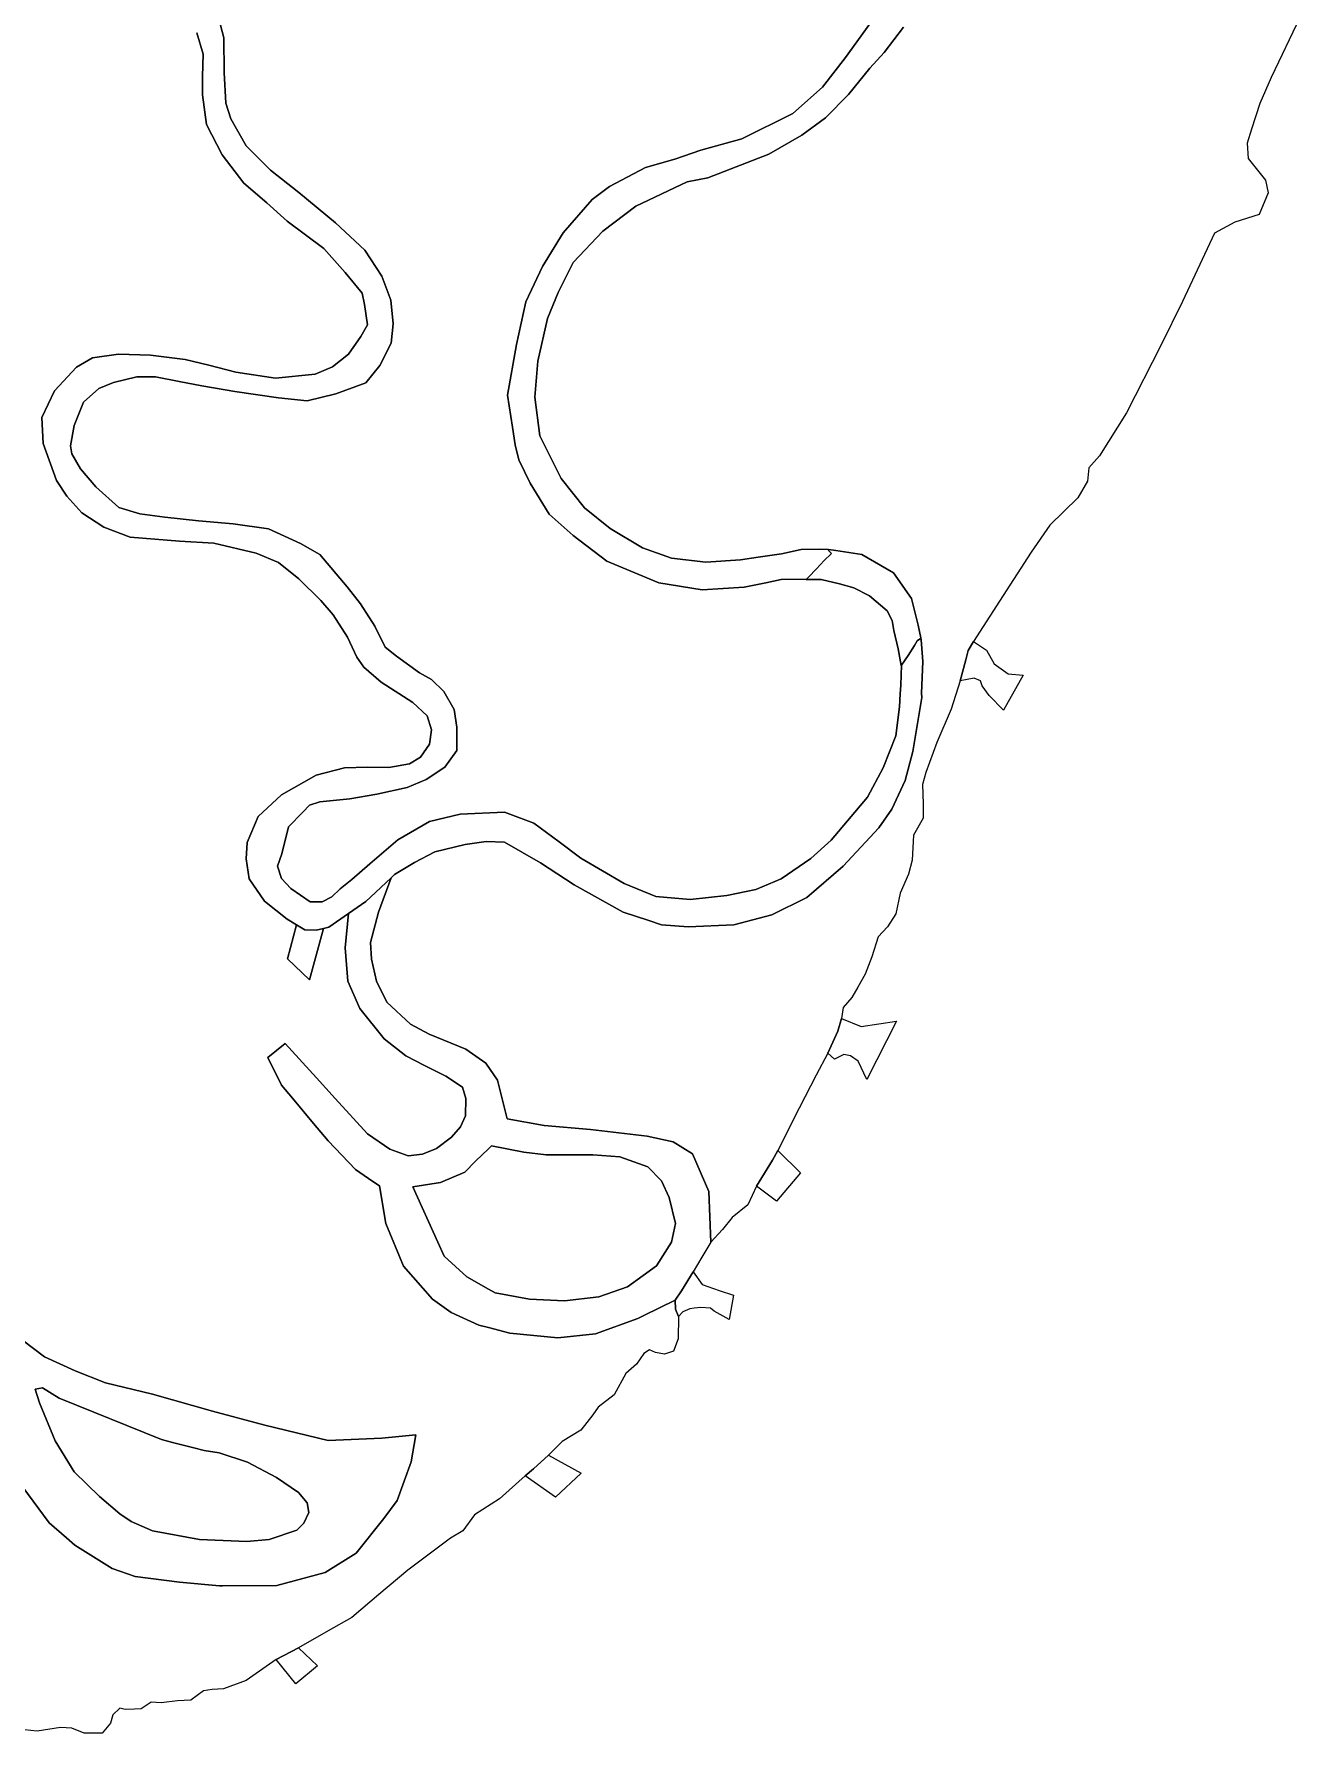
# Model space of a CAD drawing. Header units: inches. Extents: x 288635 to 1232953, y 676945 to 1655780.
# Drawn here: x 497537 to 514330, y 1069789 to 1092337 of the extents above; entities that cross this region are included whole.
import ezdxf

# ---------------------------------------------------------------- set-up
doc = ezdxf.new("R2010")
doc.units = ezdxf.units.IN
doc.header["$MEASUREMENT"] = 0

msp = doc.modelspace()

# ---------------------------------------------------------------- linework, layer by layer
at = {"color": 1}
for points in [[(499961.0375, 1092638.3958), (500053.6512, 1092285.3682), (500058.9429, 1091824.9923), (500080.1096, 1091417.5331), (500148.9014, 1091211.1577), (500349.9851, 1090851.3237), (500672.7774, 1090528.5313), (501048.4865, 1090232.1974), (501535.3208, 1089830.0299), (501926.9049, 1089470.1959), (502149.1554, 1089120.9452), (502270.864, 1088803.4446), (502302.614, 1088491.2356), (502276.1556, 1088231.9434), (502122.697, 1087935.6095), (501937.4883, 1087708.0674), (501540.6125, 1087559.9004), (501159.6117, 1087469.9419), (500778.611, 1087506.9836), (500201.8182, 1087591.6505), (499762.6089, 1087665.734), (499460.9833, 1087723.9424), (499148.7744, 1087787.4425), (498900.0656, 1087787.4425), (498593.1483, 1087713.359), (498397.3562, 1087633.9839), (498190.9808, 1087448.7752), (498069.2722, 1087141.8579), (498021.6471, 1086871.9824), (498037.5222, 1086766.1488), (498153.9391, 1086565.0651), (498355.0228, 1086326.9396), (498661.9401, 1086051.7724), (498942.399, 1085967.1056), (499270.483, 1085924.7721), (499720.2755, 1085877.147), (500180.6514, 1085834.8136), (500646.319, 1085771.3135), (501069.6532, 1085575.5214), (501328.9454, 1085427.3545), (501688.7795, 1084998.7286), (501868.6965, 1084776.4782), (502059.1969, 1084480.1442), (502196.7805, 1084199.6854), (502344.9474, 1084077.9768), (502651.8647, 1083861.018), (502810.615, 1083771.0595), (502974.657, 1083612.3092), (503112.2406, 1083374.1837), (503143.9907, 1083136.0582), (503143.9907, 1082829.1409), (502985.2404, 1082606.8905), (502736.5316, 1082442.8485), (502487.8227, 1082337.015), (502085.6553, 1082247.0564), (501725.8212, 1082188.848), (501328.9454, 1082146.5146), (501191.3618, 1082104.1812), (501101.4033, 1082008.931), (500910.9029, 1081813.1389), (500826.2361, 1081458.5965), (500768.0276, 1081294.5545), (500820.9444, 1081130.5125), (500942.653, 1080998.2206), (501201.9452, 1080818.3036), (501360.6955, 1080818.3036), (501487.6957, 1080887.0954), (501598.8209, 1080992.9289), (501752.2796, 1081114.6375), (501990.4051, 1081326.3046), (502360.8225, 1081643.8052), (502784.1567, 1081887.2224), (503191.6158, 1081982.4726), (503778.992, 1082008.931), (504165.2844, 1081866.0557), (504503.9518, 1081617.3469), (504789.7023, 1081400.3881), (505366.4952, 1081061.7207), (505784.5377, 1080892.3871), (506239.6219, 1080850.0537), (506726.4562, 1080902.9704), (507112.7486, 1080982.3456), (507446.1243, 1081125.2209), (507843.0001, 1081395.0964), (508112.8756, 1081638.5136), (508594.4183, 1082210.0147), (508800.7937, 1082596.3071), (508970.1274, 1083024.933), (509017.7525, 1083405.9338), (509027.1824, 1083578.816), (509033.6275, 1083696.976), (509044.0003, 1083961.484), (509131.9851, 1084090.5293), (509214.5352, 1084221.7629), (509253.3916, 1084283.1151), (509294.6331, 1084316.0946), (509294.4554, 1084317.0126), (509299.9248, 1084321.3863), (509305.0595, 1084294.857), (509326.1896, 1084008.7729), (509310.8222, 1083588.4257), (509314.0864, 1083532.934), (509192.3778, 1082813.2659), (509091.8359, 1082432.2652), (508917.2106, 1082051.2644), (508742.5852, 1081802.5556), (508271.626, 1081294.5545), (507790.0833, 1080876.512), (507324.4157, 1080648.9699), (506821.7064, 1080516.678), (506213.1635, 1080490.2196), (505858.6211, 1080516.678), (505692.8487, 1080570.2087), (505350.6201, 1080680.72), (504699.7438, 1081045.8457), (504255.2429, 1081336.888), (503778.992, 1081612.0552), (503535.5748, 1081622.6385), (503255.1159, 1081580.3051), (502852.9485, 1081485.0549), (502583.0729, 1081342.1796), (502318.4891, 1081183.4293), (502272.4539, 1081139.9516), (501999.7555, 1080882.4032), (501937.4883, 1080823.5953), (501708.551, 1080666.047), (501445.3623, 1080484.9279), (501376.9759, 1080467.2798), (501281.3203, 1080442.5945), (501127.8617, 1080447.8862), (501018.7248, 1080514.8566), (500895.0279, 1080590.7615), (500593.4023, 1080828.8869), (500392.3185, 1081125.2209), (500349.9851, 1081389.8047), (500365.8601, 1081606.7635), (500508.7354, 1081950.7225), (500820.9444, 1082241.7648), (501281.3203, 1082501.057), (501657.0294, 1082596.3071), (501958.655, 1082606.8905), (502244.4056, 1082601.5988), (502519.5728, 1082649.2239), (502662.4481, 1082739.1824), (502784.1567, 1082913.8078), (502810.615, 1083104.3082), (502752.4066, 1083289.5169), (502561.9062, 1083464.1422), (502143.8637, 1083734.0178), (501911.0299, 1083935.1015), (501821.0714, 1084067.3934), (501694.0711, 1084331.9773), (501503.5708, 1084628.3112), (501339.5288, 1084818.8116), (501048.4865, 1085104.5622), (500778.611, 1085321.5209), (500482.277, 1085448.5212), (499921.3593, 1085580.8131), (499466.275, 1085607.2715), (498810.107, 1085660.1883), (498460.8563, 1085792.4802), (498169.8141, 1085982.9806), (497974.022, 1086205.231), (497836.4384, 1086411.6064), (497656.5214, 1086903.7324), (497640.6464, 1087247.6914), (497809.98, 1087602.2338), (498101.0223, 1087914.4428), (498312.6894, 1088041.443), (498656.6484, 1088089.0681), (499079.9826, 1088073.1931), (499540.3585, 1088014.9846), (499857.8591, 1087940.9012), (500212.4015, 1087850.9427), (500741.5692, 1087771.5675), (501265.4453, 1087824.4843), (501498.2791, 1087919.7345), (501709.9462, 1088089.0681), (501873.9882, 1088321.9019), (501958.655, 1088475.3606), (501921.6133, 1088745.2361), (501889.8632, 1088898.6947), (501662.3211, 1089173.862), (501381.8622, 1089491.3626), (500895.0279, 1089851.1967), (500625.1523, 1090094.6138), (500318.2351, 1090359.1977), (500032.4845, 1090734.9068), (499826.1091, 1091137.0742), (499773.1923, 1091528.6583), (499773.1923, 1091772.0755), (499778.484, 1092068.4094), (499698.3569, 1092350.3382)], [(508680.0216, 1092549.6367), (508299.0208, 1092026.3956), (507994.2202, 1091630.1548), (507603.0594, 1091279.6341), (506927.4181, 1090944.3535), (506383.857, 1090797.0332), (506038.4163, 1090675.1129), (505647.2555, 1090563.3527), (505169.7346, 1090314.4322), (504941.1341, 1090141.7118), (504555.0533, 1089699.751), (504280.7328, 1089252.7101), (504062.2924, 1088780.2691), (503935.2921, 1088216.388), (503818.4519, 1087545.8267), (503884.492, 1087119.1058), (503920.0521, 1086885.4253), (503965.7722, 1086687.3049), (504118.1725, 1086377.4243), (504372.173, 1085965.9435), (504687.1336, 1085681.4629), (505134.1745, 1085341.1022), (505825.0559, 1085051.5417), (506399.097, 1084960.1015), (506957.8981, 1084995.6616), (507243.7058, 1085055.2049), (507445.5791, 1085097.2618), (507785.6241, 1085102.3371), (507780.6481, 1085097.0501), (507979.4577, 1085099.1229), (508222.8749, 1085041.9728), (508413.3753, 1084986.9394), (508618.6923, 1084878.9892), (508853.6428, 1084682.1388), (508919.2596, 1084553.0218), (508942.543, 1084419.6716), (508997.5764, 1084176.2544), (509038.7086, 1083956.1923), (509043.638, 1083963.4222), (509044.0003, 1083961.484), (509033.6275, 1083696.976), (509027.1824, 1083578.816), (509017.7525, 1083405.9338), (508970.1274, 1083024.933), (508800.7937, 1082596.3071), (508594.4183, 1082210.0147), (508112.8756, 1081638.5136), (507843.0001, 1081395.0964), (507446.1243, 1081125.2209), (507112.7486, 1080982.3456), (506726.4562, 1080902.9704), (506239.6219, 1080850.0537), (505784.5377, 1080892.3871), (505366.4952, 1081061.7207), (504789.7023, 1081400.3881), (504503.9518, 1081617.3469), (504165.2844, 1081866.0557), (503778.992, 1082008.931), (503191.6158, 1081982.4726), (502784.1567, 1081887.2224), (502360.8225, 1081643.8052), (501990.4051, 1081326.3046), (501752.2796, 1081114.6375), (501598.8209, 1080992.9289), (501487.6957, 1080887.0954), (501360.6955, 1080818.3036), (501201.9452, 1080818.3036), (500942.653, 1080998.2206), (500820.9444, 1081130.5125), (500768.0276, 1081294.5545), (500826.2361, 1081458.5965), (500910.9029, 1081813.1389), (501101.4033, 1082008.931), (501191.3618, 1082104.1812), (501328.9454, 1082146.5146), (501725.8212, 1082188.848), (502085.6553, 1082247.0564), (502487.8227, 1082337.015), (502736.5316, 1082442.8485), (502985.2404, 1082606.8905), (503143.9907, 1082829.1409), (503143.9907, 1083136.0582), (503112.2406, 1083374.1837), (502974.657, 1083612.3092), (502810.615, 1083771.0595), (502651.8647, 1083861.018), (502344.9474, 1084077.9768), (502196.7805, 1084199.6854), (502059.1969, 1084480.1442), (501868.6965, 1084776.4782), (501688.7795, 1084998.7286), (501328.9454, 1085427.3545), (501069.6532, 1085575.5214), (500646.319, 1085771.3135), (500180.6514, 1085834.8136), (499720.2755, 1085877.147), (499270.483, 1085924.7721), (498942.399, 1085967.1056), (498661.9401, 1086051.7724), (498355.0228, 1086326.9396), (498153.9391, 1086565.0651), (498037.5222, 1086766.1488), (498021.6471, 1086871.9824), (498069.2722, 1087141.8579), (498190.9808, 1087448.7752), (498397.3562, 1087633.9839), (498593.1483, 1087713.359), (498900.0656, 1087787.4425), (499148.7744, 1087787.4425), (499460.9833, 1087723.9424), (499762.6089, 1087665.734), (500201.8182, 1087591.6505), (500778.611, 1087506.9836), (501159.6117, 1087469.9419), (501540.6125, 1087559.9004), (501937.4883, 1087708.0674), (502122.697, 1087935.6095), (502276.1556, 1088231.9434), (502302.614, 1088491.2356), (502270.864, 1088803.4446), (502149.1554, 1089120.9452), (501926.9049, 1089470.1959), (501535.3208, 1089830.0299), (501048.4865, 1090232.1974), (500672.7774, 1090528.5313), (500349.9851, 1090851.3237), (500148.9014, 1091211.1577), (500080.1096, 1091417.5331), (500058.9429, 1091824.9923), (500053.6512, 1092285.3682), (499961.0375, 1092638.3958)], [(514329.9768, 1092565.085), (513948.9761, 1091760.75), (513796.5758, 1091413.616), (513686.5089, 1091074.9486), (513627.2421, 1090888.6816), (513644.1755, 1090685.4812), (513872.7759, 1090397.614), (513906.6427, 1090228.2803), (513788.1091, 1089940.413), (513466.3751, 1089838.8128), (513195.4412, 1089694.8792), (512772.107, 1088788.9441), (512484.2398, 1088204.7429), (512027.0389, 1087307.2744), (511671.4382, 1086740.0066), (511527.5046, 1086579.1397), (511510.5712, 1086401.3393), (511383.5709, 1086181.2055), (511011.0369, 1085817.1381), (510765.503, 1085461.5374), (510342.1689, 1084809.6028), (510000.8504, 1084275.1229), (509928.066, 1084155.127), (509895.4426, 1084032.4009), (509821.3858, 1083753.8062), (509703.9107, 1083378.9401), (509513.4104, 1082934.4392), (509367.3601, 1082534.3884), (509322.91, 1082375.6381), (509329.26, 1082121.6376), (509329.26, 1081931.1372), (509202.2597, 1081702.5368), (509183.2097, 1081372.3361), (509138.7596, 1081188.1857), (509024.4594, 1080934.1852), (508967.3093, 1080661.1347), (508859.359, 1080489.6843), (508732.3588, 1080356.3341), (508649.8086, 1080089.6335), (508560.9084, 1079861.0331), (508465.6583, 1079689.5827), (508383.1081, 1079549.8824), (508268.8079, 1079416.5322), (508246.5827, 1079273.2373), (508200.8626, 1079105.5969), (508068.7823, 1078810.9564), (507913.2072, 1078521.1804), (507684.6067, 1078083.0295), (507401.9512, 1077518.2234), (507332.1808, 1077393.6335), (507119.0888, 1077045.4831), (507005.1553, 1076800.3269), (506795.6049, 1076628.8766), (506668.6047, 1076470.1263), (506514.2992, 1076301.4313), (506489.3051, 1076974.9332), (506272.3464, 1077477.6425), (506013.0542, 1077636.3928), (505669.0952, 1077710.4763), (504917.677, 1077800.4348), (504303.8424, 1077853.3516), (503811.7164, 1077938.0184), (503684.2285, 1078451.3914), (503530.7698, 1078678.9335), (503266.186, 1078864.1422), (502779.3517, 1079065.2259), (502530.6428, 1079197.5179), (502218.4339, 1079488.5601), (502080.8503, 1079769.019), (502012.0585, 1080060.0613), (502001.4751, 1080282.3117), (502107.3086, 1080684.4792), (502272.4539, 1081139.9516), (502318.4891, 1081183.4293), (502583.0729, 1081342.1796), (502852.9485, 1081485.0549), (503255.1159, 1081580.3051), (503535.5748, 1081622.6385), (503778.992, 1081612.0552), (504255.2429, 1081336.888), (504699.7438, 1081045.8457), (505350.6201, 1080680.72), (505692.8487, 1080570.2087), (505858.6211, 1080516.678), (506213.1635, 1080490.2196), (506821.7064, 1080516.678), (507324.4157, 1080648.9699), (507790.0833, 1080876.512), (508271.626, 1081294.5545), (508742.5852, 1081802.5556), (508917.2106, 1082051.2644), (509091.8359, 1082432.2652), (509192.3778, 1082813.2659), (509314.0864, 1083532.934), (509310.8222, 1083588.4257), (509326.1896, 1084008.7729), (509305.0595, 1084294.857), (509299.9248, 1084321.3863), (509271.4548, 1084468.4811), (509266.9594, 1084491.7074), (509178.0592, 1084847.3081), (508936.7587, 1085183.8588), (508517.6579, 1085431.5093), (508174.7572, 1085482.3094), (508075.5004, 1085493.5026), (507958.6601, 1085498.5826), (507714.8197, 1085493.5026), (507450.6591, 1085437.6224), (507141.8438, 1085393.506), (506906.4359, 1085359.8763), (506448.2825, 1085328.9301), (505992.6962, 1085381.7423), (505606.6154, 1085518.9026), (505179.8946, 1085772.9031), (504839.5339, 1086047.2237), (504529.6533, 1086438.3844), (504245.1727, 1087002.2656), (504179.1326, 1087515.3466), (504219.7727, 1087992.8675), (504346.7729, 1088561.8287), (504489.0132, 1088907.2694), (504687.1336, 1089303.5102), (505083.3744, 1089720.071), (505520.2553, 1090050.2717), (506200.9766, 1090375.3923), (506475.2972, 1090426.1924), (507283.0188, 1090741.153), (507719.8997, 1090995.1536), (508034.8603, 1091223.754), (508339.6609, 1091533.6346), (508624.1415, 1091884.1553), (508812.1019, 1092092.4357), (509071.1824, 1092427.7164)], [(509071.1824, 1092427.7164), (508812.1019, 1092092.4357), (508624.1415, 1091884.1553), (508339.6609, 1091533.6346), (508034.8603, 1091223.754), (507719.8997, 1090995.1536), (507283.0188, 1090741.153), (506475.2972, 1090426.1924), (506200.9766, 1090375.3923), (505520.2553, 1090050.2717), (505083.3744, 1089720.071), (504687.1336, 1089303.5102), (504489.0132, 1088907.2694), (504346.7729, 1088561.8287), (504219.7727, 1087992.8675), (504179.1326, 1087515.3466), (504245.1727, 1087002.2656), (504529.6533, 1086438.3844), (504839.5339, 1086047.2237), (505179.8946, 1085772.9031), (505606.6154, 1085518.9026), (505992.6962, 1085381.7423), (506448.2825, 1085328.9301), (506906.4359, 1085359.8763), (507141.8438, 1085393.506), (507450.6591, 1085437.6224), (507714.8197, 1085493.5026), (507958.6601, 1085498.5826), (508075.5004, 1085493.5026), (508081.3986, 1085486.949), (508070.2087, 1085488.2109), (508113.178, 1085440.4671), (508099.2049, 1085423.133), (508029.7803, 1085361.4223), (508026.3936, 1085357.8239), (508024.4886, 1085356.1306), (507965.4598, 1085293.4125), (507916.0192, 1085240.8819), (507812.1315, 1085130.5013), (507785.6241, 1085102.3371), (507445.5791, 1085097.2618), (507243.7058, 1085055.2049), (506957.8981, 1084995.6616), (506399.097, 1084960.1015), (505825.0559, 1085051.5417), (505134.1745, 1085341.1022), (504687.1336, 1085681.4629), (504372.173, 1085965.9435), (504118.1725, 1086377.4243), (503965.7722, 1086687.3049), (503920.0521, 1086885.4253), (503884.492, 1087119.1058), (503818.4519, 1087545.8267), (503935.2921, 1088216.388), (504062.2924, 1088780.2691), (504280.7328, 1089252.7101), (504555.0533, 1089699.751), (504941.1341, 1090141.7118), (505169.7346, 1090314.4322), (505647.2555, 1090563.3527), (506038.4163, 1090675.1129), (506383.857, 1090797.0332), (506927.4181, 1090944.3535), (507603.0594, 1091279.6341), (507994.2202, 1091630.1548), (508299.0208, 1092026.3956), (508680.0216, 1092549.6367)], [(499698.3569, 1092350.3382), (499778.484, 1092068.4094), (499773.1923, 1091772.0755), (499773.1923, 1091528.6583), (499826.1091, 1091137.0742), (500032.4845, 1090734.9068), (500318.2351, 1090359.1977), (500625.1523, 1090094.6138), (500895.0279, 1089851.1967), (501381.8622, 1089491.3626), (501662.3211, 1089173.862), (501889.8632, 1088898.6947), (501921.6133, 1088745.2361), (501921.6133, 1088745.2361), (501958.655, 1088475.3606), (501873.9882, 1088321.9019), (501709.9462, 1088089.0681), (501498.2791, 1087919.7345), (501265.4453, 1087824.4843), (500741.5692, 1087771.5675), (500212.4015, 1087850.9427), (499857.8591, 1087940.9012), (499540.3585, 1088014.9846), (499079.9826, 1088073.1931), (498656.6484, 1088089.0681), (498312.6894, 1088041.443), (498101.0223, 1087914.4428), (497809.98, 1087602.2338), (497640.6464, 1087247.6914), (497656.5214, 1086903.7324), (497836.4384, 1086411.6064), (497974.022, 1086205.231), (498169.8141, 1085982.9806), (498460.8563, 1085792.4802), (498810.107, 1085660.1883), (499466.275, 1085607.2715), (499921.3593, 1085580.8131), (500482.277, 1085448.5212), (500778.611, 1085321.5209), (501048.4865, 1085104.5622), (501339.5288, 1084818.8116), (501503.5708, 1084628.3112), (501694.0711, 1084331.9773), (501821.0714, 1084067.3934), (501911.0299, 1083935.1015), (502143.8637, 1083734.0178), (502561.9062, 1083464.1422), (502752.4066, 1083289.5169), (502810.615, 1083104.3082), (502784.1567, 1082913.8078), (502662.4481, 1082739.1824), (502519.5728, 1082649.2239), (502244.4056, 1082601.5988), (501958.655, 1082606.8905), (501657.0294, 1082596.3071), (501281.3203, 1082501.057), (500820.9444, 1082241.7648), (500508.7354, 1081950.7225), (500365.8601, 1081606.7635), (500349.9851, 1081389.8047), (500392.3185, 1081125.2209), (500593.4023, 1080828.8869), (500895.0279, 1080590.7615), (501018.7248, 1080514.8566), (500978.461, 1080362.5935), (500899.7479, 1080064.9296), (501191.8485, 1079785.5291), (501324.2714, 1080273.19), (501376.9759, 1080467.2798), (501445.3623, 1080484.9279), (501708.551, 1080666.047), (501662.8078, 1080208.2282), (501699.8495, 1079769.019), (501858.5998, 1079403.8933), (502181.3921, 1079001.7258), (502467.1427, 1078774.1837), (502715.8515, 1078647.1834), (503001.6021, 1078504.3082), (503218.5609, 1078361.4329), (503266.186, 1078207.9742), (503260.8943, 1077980.4321), (503192.1025, 1077832.2651), (503075.6856, 1077694.6815), (502874.6019, 1077546.5146), (502689.3931, 1077472.4311), (502498.8928, 1077451.2644), (502255.4756, 1077535.9312), (501959.1417, 1077742.3066), (501533.0674, 1078209.7474), (501284.1821, 1078482.7963), (500869.0562, 1078938.2257), (500636.2224, 1078753.017), (500821.4311, 1078387.8913), (500965.1456, 1078215.9252), (501246.1544, 1077879.6753), (501440.5573, 1077647.0564), (501800.3914, 1077266.0557), (502033.2252, 1077107.3054), (502118.3797, 1077049.0167), (502203.0466, 1076551.599), (502435.8804, 1075985.3895), (502822.1728, 1075546.1803), (503070.8816, 1075371.555), (503436.0074, 1075202.2213), (503564.8319, 1075169.1894), (503848.7582, 1075096.3877), (504483.7595, 1075032.8876), (504986.4688, 1075085.8044), (505547.3866, 1075292.1798), (505626.6814, 1075331.0148), (506041.8583, 1075534.3498), (506046.9383, 1075412.4296), (506087.0723, 1075315.4391), (506082.2846, 1075018.6788), (506021.3245, 1074856.1185), (505899.4042, 1074815.4784), (505782.564, 1074840.8784), (505701.2838, 1074876.4385), (505625.0837, 1074825.6384), (505528.5635, 1074683.3981), (505386.3232, 1074561.4779), (505233.9229, 1074276.9973), (505020.5625, 1074114.437), (504949.4423, 1074012.8368), (504791.962, 1073809.6364), (504543.0415, 1073657.2361), (504361.4411, 1073476.2573), (504161.2058, 1073293.3997), (504053.4876, 1073204.4151), (503710.9409, 1072895.5275), (503377.5653, 1072683.8604), (503224.1066, 1072472.1933), (503060.0646, 1072376.9431), (502493.8552, 1071948.3173), (502112.8544, 1071625.5249), (501753.0204, 1071323.8993), (501440.8114, 1071143.9823), (501044.6194, 1070918.9432), (500749.84, 1070763.9771), (500350.7259, 1070487.8143), (500049.1003, 1070376.6891), (499900.9333, 1070366.1058), (499784.5164, 1070350.2307), (499615.1827, 1070223.2305), (499440.5574, 1070217.9388), (499223.5986, 1070191.4804), (499091.3067, 1070196.7721), (498959.0148, 1070112.1053), (498869.0562, 1070106.8136), (498747.3477, 1070101.5219), (498673.2642, 1070117.3969), (498583.3057, 1070032.7301), (498551.5556, 1069921.6049), (498440.4304, 1069789.3129), (498202.3049, 1069789.3129), (498038.2629, 1069852.8131), (497890.096, 1069863.3964), (497577.887, 1069815.7713), (497408.5533, 1069831.6464)], [(497385.5928, 1075001.8793), (497675.1533, 1074783.4389), (498081.5542, 1074595.4785), (498482.875, 1074437.9982), (499107.7162, 1074285.5979), (499905.2778, 1074062.0774), (500596.5789, 1073874.2239), (501439.4409, 1073670.9167), (502150.6423, 1073701.3967), (502602.7632, 1073747.1168), (502541.8031, 1073386.4361), (502353.8427, 1072873.3551), (502176.0424, 1072634.5946), (501810.2816, 1072177.3937), (501398.8008, 1071918.3132), (500758.7195, 1071745.5928), (500036.1406, 1071740.7756), (499996.718, 1071740.5128), (499468.3969, 1071791.3129), (498879.1158, 1071867.513), (498574.3151, 1071974.1933), (498076.4742, 1072284.0739), (497967.9529, 1072378.0177), (497736.1135, 1072578.7145), (497314.4726, 1073152.7556)], [(497314.4726, 1073152.7556), (497736.1135, 1072578.7145), (497967.9529, 1072378.0177), (498076.4742, 1072284.0739), (498574.3151, 1071974.1933), (498879.1158, 1071867.513), (499468.3969, 1071791.3129), (499996.718, 1071740.5128), (500036.1406, 1071740.7756), (500758.7195, 1071745.5928), (501398.8008, 1071918.3132), (501810.2816, 1072177.3937), (502176.0424, 1072634.5946), (502353.8427, 1072873.3551), (502541.8031, 1073386.4361), (502602.7632, 1073747.1168), (502150.6423, 1073701.3967), (501439.4409, 1073670.9167), (500596.5789, 1073874.2239), (499905.2778, 1074062.0774), (499107.7162, 1074285.5979), (498482.875, 1074437.9982), (498081.5542, 1074595.4785), (497675.1533, 1074783.4389), (497385.5928, 1075001.8793)]]:
    msp.add_lwpolyline(points, dxfattribs=at)
for points in [[(508075.5004, 1085493.5026), (508174.7572, 1085482.3094), (508517.6579, 1085431.5093), (508936.7587, 1085183.8588), (509178.0592, 1084847.3081), (509266.9594, 1084491.7074), (509271.4548, 1084468.4811), (509299.9248, 1084321.3863), (509294.4554, 1084317.0126), (509294.6331, 1084316.0946), (509253.3916, 1084283.1151), (509214.5352, 1084221.7629), (509131.9851, 1084090.5293), (509044.0003, 1083961.484), (509043.638, 1083963.4222), (509038.7086, 1083956.1923), (508997.5764, 1084176.2544), (508942.543, 1084419.6716), (508919.2596, 1084553.0218), (508853.6428, 1084682.1388), (508618.6923, 1084878.9892), (508413.3753, 1084986.9394), (508222.8749, 1085041.9728), (507979.4577, 1085099.1229), (507780.6481, 1085097.0501), (507785.6241, 1085102.3371), (507812.1315, 1085130.5013), (507916.0192, 1085240.8819), (507965.4598, 1085293.4125), (508024.4886, 1085356.1306), (508026.3936, 1085357.8239), (508029.7803, 1085361.4223), (508099.2049, 1085423.133), (508113.178, 1085440.4671), (508070.2087, 1085488.2109), (508081.3986, 1085486.949), (508075.5004, 1085493.5026)], [(510659.0369, 1083827.4267), (510394.8763, 1083365.1458), (510206.916, 1083558.1862), (510115.4758, 1083685.1865), (510090.0757, 1083751.2266), (510008.7956, 1083786.7867), (509821.3858, 1083753.8062), (509895.4426, 1084032.4009), (509928.066, 1084155.127), (510000.8504, 1084275.1229), (510171.0922, 1084159.325), (510272.9561, 1083979.827), (510460.9165, 1083847.7468), (510659.0369, 1083827.4267)], [(506013.0542, 1077636.3928), (506272.3464, 1077477.6425), (506489.3051, 1076974.9332), (506514.2992, 1076301.4313), (506396.8772, 1076106.2162), (506280.6187, 1075910.2706), (506127.7058, 1075656.989), (506041.8583, 1075534.3498), (505626.6814, 1075331.0148), (505547.3866, 1075292.1798), (504986.4688, 1075085.8044), (504483.7595, 1075032.8876), (503848.7582, 1075096.3877), (503564.8319, 1075169.1894), (503436.0074, 1075202.2213), (503070.8816, 1075371.555), (502822.1728, 1075546.1803), (502435.8804, 1075985.3895), (502203.0466, 1076551.599), (502118.3797, 1077049.0167), (502033.2252, 1077107.3054), (501800.3914, 1077266.0557), (501440.5573, 1077647.0564), (501246.1544, 1077879.6753), (500965.1456, 1078215.9252), (500821.4311, 1078387.8913), (500636.2224, 1078753.017), (500869.0562, 1078938.2257), (501284.1821, 1078482.7963), (501533.0674, 1078209.7474), (501959.1417, 1077742.3066), (502255.4756, 1077535.9312), (502498.8928, 1077451.2644), (502689.3931, 1077472.4311), (502874.6019, 1077546.5146), (503075.6856, 1077694.6815), (503192.1025, 1077832.2651), (503260.8943, 1077980.4321), (503266.186, 1078207.9742), (503218.5609, 1078361.4329), (503001.6021, 1078504.3082), (502715.8515, 1078647.1834), (502467.1427, 1078774.1837), (502181.3921, 1079001.7258), (501858.5998, 1079403.8933), (501699.8495, 1079769.019), (501662.8078, 1080208.2282), (501708.551, 1080666.047), (501937.4883, 1080823.5953), (501999.7555, 1080882.4032), (502272.4539, 1081139.9516), (502107.3086, 1080684.4792), (502001.4751, 1080282.3117), (502012.0585, 1080060.0613), (502080.8503, 1079769.019), (502218.4339, 1079488.5601), (502530.6428, 1079197.5179), (502779.3517, 1079065.2259), (503266.186, 1078864.1422), (503530.7698, 1078678.9335), (503684.2285, 1078451.3914), (503811.7164, 1077938.0184), (504303.8424, 1077853.3516), (504917.677, 1077800.4348), (505669.0952, 1077710.4763), (506013.0542, 1077636.3928)], [(501127.8617, 1080447.8862), (501281.3203, 1080442.5945), (501376.9759, 1080467.2798), (501324.2714, 1080273.19), (501191.8485, 1079785.5291), (500899.7479, 1080064.9296), (500978.461, 1080362.5935), (501018.7248, 1080514.8566), (501127.8617, 1080447.8862)], [(508246.5827, 1079273.2373), (508508.6015, 1079164.1838), (508975.9625, 1079235.3039), (508584.8017, 1078463.1424), (508467.9615, 1078706.9829), (508366.3612, 1078778.103), (508280.0011, 1078793.343), (508153.0008, 1078732.3829), (508068.7823, 1078810.9564), (508200.8626, 1079105.5969), (508246.5827, 1079273.2373)], [(503564.8359, 1077544.0897), (503393.1862, 1077377.1809), (503250.3109, 1077234.3056), (502927.5186, 1077096.722), (502562.8806, 1077038.4333), (502893.2626, 1076301.4273), (502975.6314, 1076117.6815), (503277.257, 1075842.5142), (503564.8359, 1075680.498), (503652.9661, 1075630.8472), (504108.0504, 1075546.1803), (504573.718, 1075525.0136), (505028.8022, 1075577.9304), (505409.803, 1075710.2223), (505617.7401, 1075861.1904), (505796.0954, 1075990.6812), (505990.9701, 1076301.4273), (505991.8875, 1076302.8902), (506044.8042, 1076551.599), (505960.1374, 1076895.558), (505859.5955, 1077117.8085), (505679.6785, 1077303.0172), (505309.2611, 1077435.3091), (504949.427, 1077461.7675), (504330.3008, 1077461.7675), (504033.9669, 1077498.8092), (503605.341, 1077583.4761), (503564.8359, 1077544.0897)], [(504033.9669, 1077498.8092), (504330.3008, 1077461.7675), (504949.427, 1077461.7675), (505309.2611, 1077435.3091), (505679.6785, 1077303.0172), (505859.5955, 1077117.8085), (505960.1374, 1076895.558), (506044.8042, 1076551.599), (505991.8875, 1076302.8902), (505990.9701, 1076301.4273), (505796.0954, 1075990.6812), (505617.7401, 1075861.1904), (505409.803, 1075710.2223), (505028.8022, 1075577.9304), (504573.718, 1075525.0136), (504108.0504, 1075546.1803), (503652.9661, 1075630.8472), (503564.8359, 1075680.498), (503277.257, 1075842.5142), (502975.6314, 1076117.6815), (502893.2626, 1076301.4273), (502562.8806, 1077038.4333), (502927.5186, 1077096.722), (503250.3109, 1077234.3056), (503393.1862, 1077377.1809), (503564.8359, 1077544.0897), (503605.341, 1077583.4761), (504033.9669, 1077498.8092)], [(507705.9599, 1077223.6199), (507385.9193, 1076847.6992), (507119.0888, 1077045.4831), (507332.1808, 1077393.6335), (507401.9512, 1077518.2234), (507705.9599, 1077223.6199)], [(506816.9582, 1075598.0167), (506755.998, 1075277.976), (506557.8776, 1075389.7362), (506512.1575, 1075425.2963), (506380.0773, 1075435.4563), (506293.7171, 1075425.2963), (506237.837, 1075420.2163), (506141.3168, 1075379.5762), (506087.0723, 1075315.4391), (506046.9383, 1075412.4296), (506041.8583, 1075534.3498), (506127.7058, 1075656.989), (506280.6187, 1075910.2706), (506400.3973, 1075740.2569), (506623.9908, 1075663.9079), (506816.9582, 1075598.0167)], [(499733.4182, 1072355.5391), (500358.2595, 1072330.1391), (500657.9801, 1072355.5391), (501023.7408, 1072482.5394), (501115.181, 1072573.9795), (501181.2211, 1072716.2198), (501160.9011, 1072843.2201), (501044.0609, 1072980.3804), (500754.5003, 1073178.5008), (500368.4195, 1073381.7012), (499994.4691, 1073509.3916), (499791.9263, 1073538.5113), (499658.6307, 1073572.6184), (499375.2362, 1073645.1321), (499228.8653, 1073682.5849), (497869.0545, 1074235.1429), (497650.6141, 1074372.3031), (497554.0939, 1074351.9831), (497609.974, 1074169.1027), (497818.2544, 1073666.1817), (498067.1749, 1073254.7009), (498407.5356, 1072929.5803), (498676.7761, 1072695.8998), (498824.0964, 1072594.2996), (499108.577, 1072472.3793), (499733.4182, 1072355.5391)], [(500657.9801, 1072355.5391), (500358.2595, 1072330.1391), (499733.4182, 1072355.5391), (499108.577, 1072472.3793), (498824.0964, 1072594.2996), (498676.7761, 1072695.8998), (498407.5356, 1072929.5803), (498067.1749, 1073254.7009), (497818.2544, 1073666.1817), (497609.974, 1074169.1027), (497554.0939, 1074351.9831), (497650.6141, 1074372.3031), (497869.0545, 1074235.1429), (499228.8653, 1073682.5849), (499375.2362, 1073645.1321), (499658.6307, 1073572.6184), (499791.9263, 1073538.5113), (499994.4691, 1073509.3916), (500368.4195, 1073381.7012), (500754.5003, 1073178.5008), (501044.0609, 1072980.3804), (501160.9011, 1072843.2201), (501181.2211, 1072716.2198), (501115.181, 1072573.9795), (501023.7408, 1072482.5394), (500657.9801, 1072355.5391)], [(504793.6131, 1073239.9871), (504453.2524, 1072919.9465), (504053.4876, 1073204.4151), (504161.2058, 1073293.3997), (504361.4411, 1073476.2573), (504793.6131, 1073239.9871)], [(501298.5661, 1070679.662), (501009.0055, 1070440.9015), (500749.84, 1070763.9771), (501044.6194, 1070918.9432), (501298.5661, 1070679.662)]]:
    msp.add_lwpolyline(points, close=True, dxfattribs=at)

doc.saveas('drawing.dxf')
